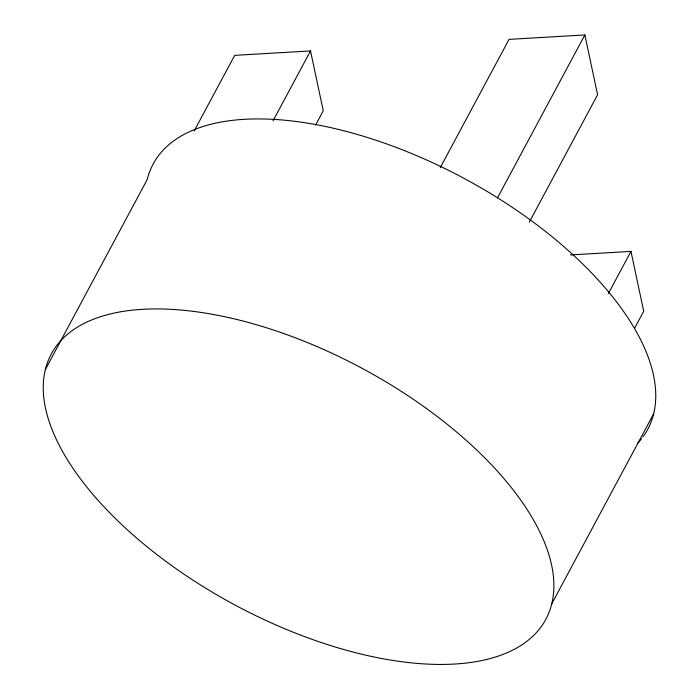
<?xml version="1.0" encoding="UTF-8"?>
<svg xmlns="http://www.w3.org/2000/svg" width="699" height="699" viewBox="0 0 699 699"><rect width="100%" height="100%" fill="white"/><g stroke="black" fill="none" stroke-linecap="round" stroke-linejoin="round"><path stroke-width="1.05" d="M45.339 369.588L147.209 179.599A280.614 134.33 28.2 0 1 457.067 174.689A280.614 134.33 28.2 0 1 642.879 437.006M194.121 131.028L234.698 55.352L310.513 50.94L323.253 110.748L315.546 125.121M273.012 120.866L310.513 50.94M440.221 167.734L509.047 39.371L584.862 34.95L597.601 94.758L529.283 222.168M497.539 197.8L584.862 34.95M608.366 293.545L630.97 251.395L570.314 254.934M634.465 328.451L643.709 311.212L630.97 251.395M551.791 603.77L653.661 413.782M641.577 438.719A280.614 134.33 28.2 0 1 637.331 443.62M96.401 498.457A280.614 134.33 28.2 0 0 534.7 634.395A280.614 134.33 28.2 0 0 264.589 327.184A280.614 134.33 28.2 0 0 96.401 498.457"/></g></svg>
